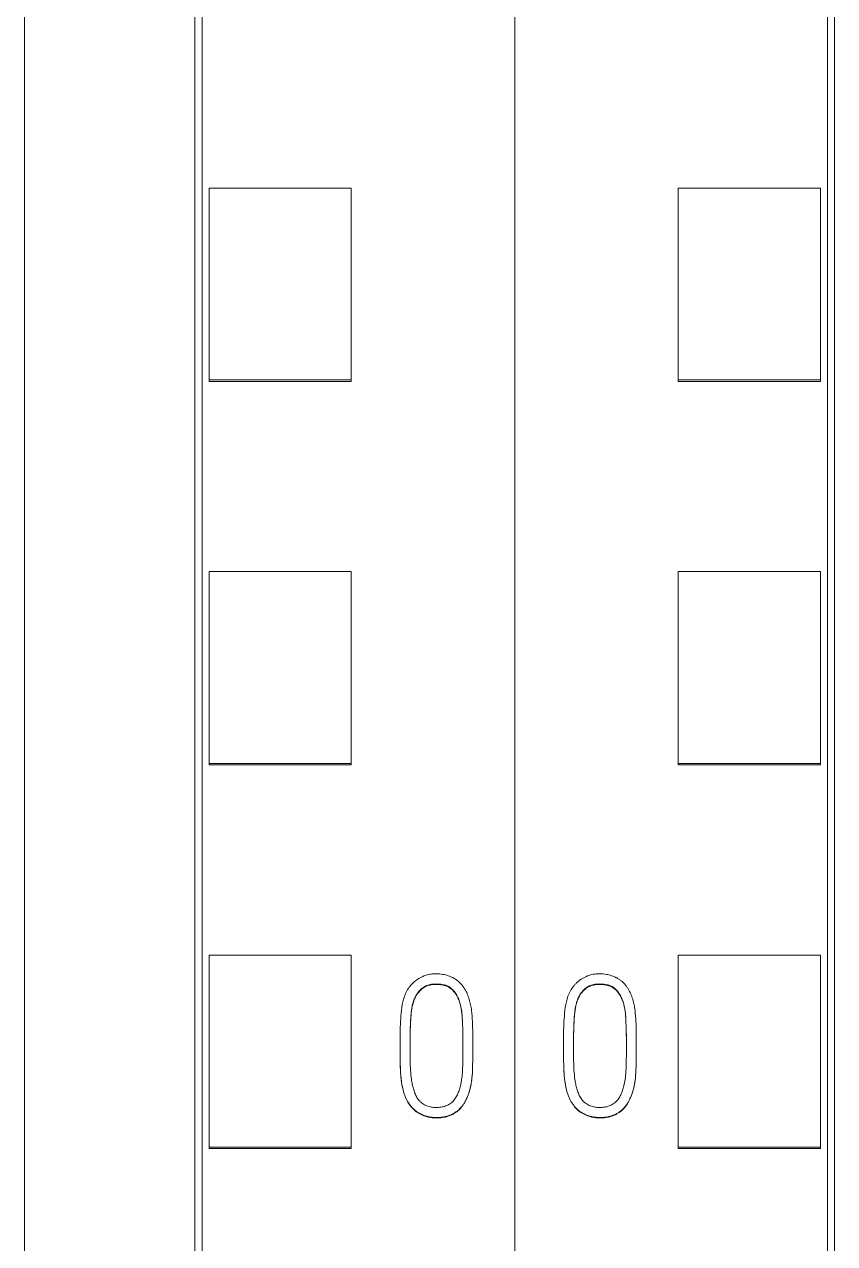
# Model space of a CAD drawing. Header units: millimetres. Extents: x 1359 to 3577, y 1336 to 3557.
# Drawn here: x 2778.27 to 2789.67, y 2979.56 to 2996.73 of the extents above; entities that cross this region are included whole.
import ezdxf

# ---------------------------------------------------------------- set-up
doc = ezdxf.new("R2010")
doc.units = ezdxf.units.MM
doc.layers.add('000-PI-Oprema', color=30, linetype='Continuous', lineweight=5)

msp = doc.modelspace()

# ---------------------------------------------------------------- linework, layer by layer
at = {"layer": '000-PI-Oprema', "color": 0, "linetype": 'ByBlock', "lineweight": 0}
for p, q in [((2785.171, 3041.237), (2785.171, 2927.819)), ((2785.171, 3041.237), (2785.171, 2927.819)), ((2780.771, 2930.141), (2780.771, 3038.956)), ((2789.571, 3038.956), (2789.571, 2930.141)), ((2780.871, 2991.727), (2780.871, 2994.429)), ((2780.871, 2994.429), (2782.871, 2994.429)), ((2782.871, 2991.727), (2782.871, 2994.429)), ((2787.471, 2991.727), (2787.471, 2994.429)), ((2789.471, 2994.429), (2787.471, 2994.429)), ((2789.471, 2991.727), (2789.471, 2994.429)), ((2780.871, 2991.727), (2782.871, 2991.727)), ((2780.871, 2991.706), (2780.871, 2991.727)), ((2780.871, 2991.706), (2782.871, 2991.706)), ((2782.871, 2991.706), (2782.871, 2991.727)), ((2787.471, 2991.706), (2787.471, 2991.727)), ((2789.471, 2991.727), (2787.471, 2991.727)), ((2789.471, 2991.706), (2787.471, 2991.706)), ((2789.471, 2991.706), (2789.471, 2991.727)), ((2780.871, 2986.325), (2780.871, 2989.027)), ((2780.871, 2989.027), (2782.871, 2989.027)), ((2782.871, 2986.325), (2782.871, 2989.027)), ((2787.471, 2986.325), (2787.471, 2989.027)), ((2789.471, 2989.027), (2787.471, 2989.027)), ((2789.471, 2986.325), (2789.471, 2989.027)), ((2780.871, 2986.306), (2780.871, 2986.325)), ((2780.871, 2986.325), (2782.871, 2986.325)), ((2780.871, 2986.306), (2782.871, 2986.306)), ((2782.871, 2986.306), (2782.871, 2986.325)), ((2787.471, 2986.306), (2787.471, 2986.325)), ((2789.471, 2986.325), (2787.471, 2986.325)), ((2789.471, 2986.306), (2787.471, 2986.306)), ((2789.471, 2986.306), (2789.471, 2986.325)), ((2780.871, 2980.924), (2780.871, 2983.625)), ((2780.871, 2983.625), (2782.871, 2983.625)), ((2782.871, 2980.924), (2782.871, 2983.625)), ((2787.471, 2980.924), (2787.471, 2983.625)), ((2789.471, 2983.625), (2787.471, 2983.625)), ((2789.471, 2980.924), (2789.471, 2983.625)), ((2783.557, 2982.364), (2783.557, 2982.358)), ((2784.58, 2982.316), (2784.58, 2982.322)), ((2785.857, 2982.364), (2785.857, 2982.358)), ((2786.88, 2982.316), (2786.88, 2982.322)), ((2780.871, 2980.906), (2780.871, 2980.924)), ((2780.871, 2980.924), (2782.871, 2980.924)), ((2780.871, 2980.906), (2782.871, 2980.906)), ((2782.871, 2980.906), (2782.871, 2980.924)), ((2787.471, 2980.906), (2787.471, 2980.924)), ((2789.471, 2980.924), (2787.471, 2980.924)), ((2789.471, 2980.906), (2787.471, 2980.906)), ((2789.471, 2980.906), (2789.471, 2980.924))]:
    msp.add_line(p, q, dxfattribs=at)
for points, knots in [([(2780.671, 2929.856), (2780.671, 2933.196), (2780.671, 2941.161), (2780.671, 2953.801), (2780.671, 2969.287), (2780.671, 2983.582), (2780.671, 2997.792), (2780.671, 3012.358), (2780.671, 3026.528), (2780.671, 3036.098), (2780.671, 3039.142)], [0, 0, 0, 0, 0.091483, 0.21812, 0.346206, 0.515858, 0.610111, 0.736264, 0.916066, 1, 1, 1, 1]), ([(2789.671, 3039.142), (2789.671, 3036.098), (2789.671, 3026.528), (2789.671, 3012.358), (2789.671, 2997.792), (2789.671, 2983.582), (2789.671, 2969.287), (2789.671, 2953.801), (2789.671, 2941.161), (2789.671, 2933.196), (2789.671, 2929.856)], [0, 0, 0, 0, 0.083934, 0.263736, 0.389889, 0.484142, 0.653794, 0.78188, 0.908517, 1, 1, 1, 1]), ([(2778.271, 3036.077), (2778.271, 3034.053), (2778.271, 3025.504), (2778.271, 3012.358), (2778.271, 2997.792), (2778.271, 2983.582), (2778.271, 2969.287), (2778.271, 2953.801), (2778.271, 2941.043), (2778.271, 2932.161), (2778.271, 2927.904), (2778.271, 2927.106)], [0, 0, 0, 0, 0.055935, 0.236292, 0.362833, 0.457376, 0.627551, 0.756032, 0.883059, 0.978086, 1, 1, 1, 1]), ([(2783.898, 2983.335), (2783.923, 2983.345), (2783.949, 2983.352), (2784.002, 2983.362), (2784.029, 2983.364), (2784.083, 2983.365), (2784.11, 2983.363), (2784.163, 2983.356), (2784.189, 2983.35), (2784.228, 2983.339), (2784.241, 2983.335), (2784.266, 2983.325), (2784.291, 2983.315), (2784.315, 2983.302), (2784.332, 2983.292), (2784.338, 2983.288), (2784.349, 2983.28), (2784.355, 2983.276), (2784.382, 2983.256), (2784.401, 2983.238), (2784.427, 2983.207), (2784.436, 2983.197), (2784.452, 2983.175), (2784.459, 2983.163), (2784.48, 2983.129), (2784.492, 2983.105), (2784.513, 2983.056), (2784.522, 2983.031), (2784.534, 2982.992), (2784.538, 2982.979), (2784.544, 2982.953), (2784.553, 2982.914), (2784.568, 2982.822), (2784.573, 2982.743), (2784.578, 2982.638), (2784.579, 2982.585), (2784.58, 2982.479), (2784.58, 2982.426), (2784.58, 2982.32), (2784.581, 2982.214), (2784.579, 2982.108), (2784.576, 2982.002), (2784.573, 2981.949), (2784.562, 2981.844), (2784.554, 2981.791), (2784.537, 2981.726), (2784.533, 2981.713), (2784.525, 2981.687), (2784.52, 2981.674), (2784.506, 2981.637), (2784.496, 2981.612), (2784.477, 2981.576), (2784.471, 2981.564), (2784.457, 2981.541), (2784.449, 2981.529), (2784.426, 2981.497), (2784.409, 2981.476), (2784.38, 2981.448), (2784.37, 2981.439), (2784.353, 2981.427), (2784.348, 2981.423), (2784.337, 2981.415), (2784.331, 2981.411), (2784.302, 2981.394), (2784.278, 2981.382), (2784.24, 2981.367), (2784.227, 2981.363), (2784.201, 2981.356), (2784.188, 2981.353), (2784.148, 2981.345), (2784.121, 2981.342), (2784.081, 2981.34), (2784.067, 2981.34), (2784.04, 2981.341), (2784.026, 2981.342), (2783.986, 2981.347), (2783.96, 2981.352), (2783.921, 2981.362), (2783.908, 2981.366), (2783.882, 2981.375), (2783.87, 2981.38), (2783.833, 2981.397), (2783.809, 2981.411), (2783.777, 2981.435), (2783.766, 2981.443), (2783.746, 2981.462), (2783.736, 2981.471), (2783.709, 2981.501), (2783.692, 2981.523), (2783.67, 2981.557), (2783.663, 2981.569), (2783.65, 2981.592), (2783.644, 2981.604), (2783.628, 2981.641), (2783.618, 2981.666), (2783.606, 2981.705), (2783.603, 2981.718), (2783.596, 2981.744), (2783.593, 2981.757), (2783.585, 2981.797), (2783.58, 2981.824), (2783.562, 2981.956), (2783.559, 2982.063), (2783.557, 2982.224), (2783.557, 2982.278), (2783.556, 2982.385), (2783.557, 2982.438), (2783.558, 2982.545), (2783.559, 2982.599), (2783.564, 2982.705), (2783.567, 2982.759), (2783.578, 2982.865), (2783.585, 2982.917), (2783.603, 2982.996), (2783.611, 2983.022), (2783.624, 2983.06), (2783.629, 2983.073), (2783.641, 2983.099), (2783.647, 2983.111), (2783.666, 2983.147), (2783.682, 2983.17), (2783.708, 2983.202), (2783.717, 2983.212), (2783.736, 2983.232), (2783.746, 2983.242), (2783.777, 2983.269), (2783.799, 2983.285), (2783.835, 2983.306), (2783.847, 2983.313), (2783.866, 2983.322), (2783.875, 2983.326), (2783.886, 2983.331), (2783.891, 2983.333), (2783.894, 2983.334), (2783.896, 2983.335), (2783.898, 2983.335)], [0, 0, 0, 0, 0.015625, 0.015625, 0.03125, 0.03125, 0.046875, 0.046875, 0.0625, 0.0625, 0.070312, 0.070312, 0.078125, 0.085937, 0.085937, 0.089844, 0.089844, 0.09375, 0.09375, 0.109375, 0.109375, 0.117187, 0.117187, 0.125, 0.125, 0.140625, 0.140625, 0.15625, 0.15625, 0.164062, 0.164062, 0.171875, 0.1875, 0.21875, 0.21875, 0.25, 0.25, 0.28125, 0.28125, 0.3125, 0.34375, 0.34375, 0.375, 0.375, 0.40625, 0.40625, 0.414062, 0.414062, 0.421875, 0.421875, 0.4375, 0.4375, 0.445312, 0.445312, 0.453125, 0.453125, 0.46875, 0.46875, 0.476562, 0.476562, 0.480469, 0.480469, 0.484375, 0.484375, 0.5, 0.5, 0.507812, 0.507812, 0.515625, 0.515625, 0.53125, 0.53125, 0.539062, 0.539062, 0.546875, 0.546875, 0.5625, 0.5625, 0.570312, 0.570312, 0.578125, 0.578125, 0.59375, 0.59375, 0.601562, 0.601562, 0.609375, 0.609375, 0.625, 0.625, 0.632812, 0.632812, 0.640625, 0.640625, 0.65625, 0.65625, 0.664062, 0.664062, 0.671875, 0.671875, 0.6875, 0.6875, 0.75, 0.75, 0.78125, 0.78125, 0.8125, 0.8125, 0.84375, 0.84375, 0.875, 0.875, 0.90625, 0.90625, 0.921875, 0.921875, 0.929687, 0.929687, 0.9375, 0.9375, 0.953125, 0.953125, 0.960937, 0.960937, 0.96875, 0.96875, 0.984375, 0.984375, 0.992187, 0.992187, 0.996094, 0.998047, 0.999023, 0.999023, 1, 1, 1, 1]), ([(2786.198, 2983.335), (2786.223, 2983.345), (2786.249, 2983.352), (2786.302, 2983.362), (2786.329, 2983.364), (2786.383, 2983.365), (2786.41, 2983.363), (2786.463, 2983.356), (2786.489, 2983.35), (2786.528, 2983.339), (2786.541, 2983.335), (2786.566, 2983.325), (2786.591, 2983.315), (2786.615, 2983.302), (2786.632, 2983.292), (2786.638, 2983.288), (2786.649, 2983.28), (2786.655, 2983.276), (2786.682, 2983.256), (2786.701, 2983.238), (2786.727, 2983.207), (2786.736, 2983.197), (2786.752, 2983.175), (2786.759, 2983.163), (2786.78, 2983.129), (2786.792, 2983.105), (2786.813, 2983.056), (2786.822, 2983.031), (2786.834, 2982.992), (2786.838, 2982.979), (2786.844, 2982.953), (2786.853, 2982.914), (2786.868, 2982.822), (2786.873, 2982.743), (2786.878, 2982.638), (2786.879, 2982.585), (2786.88, 2982.479), (2786.88, 2982.426), (2786.88, 2982.32), (2786.881, 2982.214), (2786.879, 2982.108), (2786.876, 2982.002), (2786.873, 2981.949), (2786.862, 2981.844), (2786.854, 2981.791), (2786.837, 2981.726), (2786.833, 2981.713), (2786.825, 2981.687), (2786.82, 2981.674), (2786.806, 2981.637), (2786.796, 2981.612), (2786.777, 2981.576), (2786.771, 2981.564), (2786.757, 2981.541), (2786.749, 2981.529), (2786.726, 2981.497), (2786.709, 2981.476), (2786.68, 2981.448), (2786.67, 2981.439), (2786.653, 2981.427), (2786.648, 2981.423), (2786.637, 2981.415), (2786.631, 2981.411), (2786.602, 2981.394), (2786.578, 2981.382), (2786.54, 2981.367), (2786.527, 2981.363), (2786.501, 2981.356), (2786.488, 2981.353), (2786.448, 2981.345), (2786.421, 2981.342), (2786.381, 2981.34), (2786.367, 2981.34), (2786.34, 2981.341), (2786.326, 2981.342), (2786.286, 2981.347), (2786.26, 2981.352), (2786.221, 2981.362), (2786.208, 2981.366), (2786.182, 2981.375), (2786.17, 2981.38), (2786.133, 2981.397), (2786.109, 2981.411), (2786.077, 2981.435), (2786.066, 2981.443), (2786.046, 2981.462), (2786.036, 2981.471), (2786.009, 2981.501), (2785.992, 2981.523), (2785.97, 2981.557), (2785.963, 2981.569), (2785.95, 2981.592), (2785.944, 2981.604), (2785.928, 2981.641), (2785.918, 2981.666), (2785.906, 2981.705), (2785.903, 2981.718), (2785.896, 2981.744), (2785.893, 2981.757), (2785.885, 2981.797), (2785.88, 2981.824), (2785.862, 2981.956), (2785.859, 2982.063), (2785.857, 2982.224), (2785.857, 2982.278), (2785.856, 2982.385), (2785.857, 2982.438), (2785.858, 2982.545), (2785.859, 2982.599), (2785.864, 2982.705), (2785.867, 2982.759), (2785.878, 2982.865), (2785.885, 2982.917), (2785.903, 2982.996), (2785.911, 2983.022), (2785.924, 2983.06), (2785.929, 2983.073), (2785.941, 2983.099), (2785.947, 2983.111), (2785.966, 2983.147), (2785.982, 2983.17), (2786.008, 2983.202), (2786.017, 2983.212), (2786.036, 2983.232), (2786.046, 2983.242), (2786.077, 2983.269), (2786.099, 2983.285), (2786.135, 2983.306), (2786.147, 2983.313), (2786.166, 2983.322), (2786.175, 2983.326), (2786.186, 2983.331), (2786.191, 2983.333), (2786.194, 2983.334), (2786.196, 2983.335), (2786.198, 2983.335)], [0, 0, 0, 0, 0.015625, 0.015625, 0.03125, 0.03125, 0.046875, 0.046875, 0.0625, 0.0625, 0.070313, 0.070313, 0.078125, 0.085938, 0.085938, 0.089844, 0.089844, 0.09375, 0.09375, 0.109375, 0.109375, 0.117188, 0.117188, 0.125, 0.125, 0.140625, 0.140625, 0.15625, 0.15625, 0.164063, 0.164063, 0.171875, 0.1875, 0.21875, 0.21875, 0.25, 0.25, 0.28125, 0.28125, 0.3125, 0.34375, 0.34375, 0.375, 0.375, 0.40625, 0.40625, 0.414063, 0.414063, 0.421875, 0.421875, 0.4375, 0.4375, 0.445313, 0.445313, 0.453125, 0.453125, 0.46875, 0.46875, 0.476563, 0.476563, 0.480469, 0.480469, 0.484375, 0.484375, 0.5, 0.5, 0.507813, 0.507813, 0.515625, 0.515625, 0.53125, 0.53125, 0.539063, 0.539063, 0.546875, 0.546875, 0.5625, 0.5625, 0.570313, 0.570313, 0.578125, 0.578125, 0.59375, 0.59375, 0.601563, 0.601563, 0.609375, 0.609375, 0.625, 0.625, 0.632813, 0.632813, 0.640625, 0.640625, 0.65625, 0.65625, 0.664063, 0.664063, 0.671875, 0.671875, 0.6875, 0.6875, 0.75, 0.75, 0.78125, 0.78125, 0.8125, 0.8125, 0.84375, 0.84375, 0.875, 0.875, 0.90625, 0.90625, 0.921875, 0.921875, 0.929688, 0.929688, 0.9375, 0.9375, 0.953125, 0.953125, 0.960938, 0.960938, 0.96875, 0.96875, 0.984375, 0.984375, 0.992188, 0.992188, 0.996094, 0.998047, 0.999023, 0.999023, 1, 1, 1, 1]), ([(2784.241, 2983.183), (2784.261, 2983.172), (2784.278, 2983.158), (2784.31, 2983.127), (2784.324, 2983.109), (2784.35, 2983.072), (2784.36, 2983.053), (2784.38, 2983.012), (2784.388, 2982.991), (2784.409, 2982.928), (2784.418, 2982.884), (2784.427, 2982.818), (2784.429, 2982.796), (2784.432, 2982.751), (2784.433, 2982.729), (2784.438, 2982.617), (2784.441, 2982.528), (2784.443, 2982.349), (2784.442, 2982.26), (2784.44, 2982.125), (2784.439, 2982.058), (2784.435, 2981.991), (2784.432, 2981.947), (2784.43, 2981.925), (2784.421, 2981.858), (2784.413, 2981.814), (2784.397, 2981.75), (2784.39, 2981.728), (2784.379, 2981.697), (2784.375, 2981.686), (2784.366, 2981.666), (2784.356, 2981.645), (2784.345, 2981.626), (2784.333, 2981.607), (2784.327, 2981.598), (2784.306, 2981.571), (2784.29, 2981.556), (2784.263, 2981.535), (2784.253, 2981.529), (2784.234, 2981.518), (2784.223, 2981.513), (2784.203, 2981.505), (2784.192, 2981.501), (2784.171, 2981.494), (2784.16, 2981.492), (2784.127, 2981.485), (2784.105, 2981.482), (2784.071, 2981.481), (2784.06, 2981.482), (2784.037, 2981.483), (2784.026, 2981.484), (2783.993, 2981.488), (2783.971, 2981.493), (2783.939, 2981.503), (2783.928, 2981.507), (2783.908, 2981.516), (2783.888, 2981.527), (2783.869, 2981.539), (2783.856, 2981.55), (2783.852, 2981.553), (2783.843, 2981.561), (2783.839, 2981.565), (2783.828, 2981.577), (2783.82, 2981.585), (2783.807, 2981.603), (2783.801, 2981.613), (2783.784, 2981.642), (2783.774, 2981.662), (2783.758, 2981.704), (2783.751, 2981.725), (2783.741, 2981.757), (2783.738, 2981.768), (2783.733, 2981.79), (2783.726, 2981.822), (2783.72, 2981.855), (2783.711, 2981.921), (2783.707, 2981.965), (2783.699, 2982.096), (2783.698, 2982.185), (2783.698, 2982.317), (2783.698, 2982.361), (2783.699, 2982.449), (2783.699, 2982.582), (2783.704, 2982.714), (2783.715, 2982.824), (2783.717, 2982.846), (2783.724, 2982.889), (2783.728, 2982.911), (2783.736, 2982.943), (2783.739, 2982.954), (2783.745, 2982.975), (2783.749, 2982.985), (2783.76, 2983.016), (2783.769, 2983.036), (2783.786, 2983.065), (2783.791, 2983.074), (2783.804, 2983.092), (2783.81, 2983.101), (2783.832, 2983.127), (2783.847, 2983.143), (2783.872, 2983.164), (2783.881, 2983.17), (2783.9, 2983.182), (2783.91, 2983.188), (2783.939, 2983.202), (2783.96, 2983.209), (2784.004, 2983.218), (2784.026, 2983.22), (2784.07, 2983.221), (2784.092, 2983.22), (2784.136, 2983.216), (2784.157, 2983.212), (2784.189, 2983.204), (2784.2, 2983.201), (2784.215, 2983.195), (2784.221, 2983.193), (2784.228, 2983.189), (2784.231, 2983.188), (2784.236, 2983.185), (2784.238, 2983.184), (2784.241, 2983.183)], [0, 0, 0, 0, 0.015625, 0.015625, 0.03125, 0.03125, 0.046875, 0.046875, 0.0625, 0.0625, 0.09375, 0.09375, 0.109375, 0.109375, 0.125, 0.125, 0.1875, 0.1875, 0.25, 0.25, 0.28125, 0.296875, 0.296875, 0.3125, 0.3125, 0.34375, 0.34375, 0.359375, 0.359375, 0.367187, 0.367187, 0.375, 0.382812, 0.382812, 0.390625, 0.390625, 0.40625, 0.40625, 0.414062, 0.414062, 0.421875, 0.421875, 0.429687, 0.429687, 0.4375, 0.4375, 0.453125, 0.453125, 0.460937, 0.460937, 0.46875, 0.46875, 0.484375, 0.484375, 0.492187, 0.492187, 0.5, 0.507812, 0.507812, 0.511719, 0.511719, 0.515625, 0.515625, 0.523437, 0.523437, 0.53125, 0.53125, 0.546875, 0.546875, 0.5625, 0.5625, 0.570312, 0.570312, 0.578125, 0.59375, 0.59375, 0.625, 0.625, 0.6875, 0.6875, 0.71875, 0.71875, 0.75, 0.8125, 0.8125, 0.828125, 0.828125, 0.84375, 0.84375, 0.851562, 0.851562, 0.859375, 0.859375, 0.875, 0.875, 0.882812, 0.882812, 0.890625, 0.890625, 0.90625, 0.90625, 0.914062, 0.914062, 0.921875, 0.921875, 0.9375, 0.9375, 0.953125, 0.953125, 0.96875, 0.96875, 0.984375, 0.984375, 0.992188, 0.992188, 0.996094, 0.996094, 0.998047, 0.998047, 1, 1, 1, 1]), ([(2784.241, 2983.176), (2784.221, 2983.187), (2784.2, 2983.195), (2784.168, 2983.203), (2784.157, 2983.206), (2784.135, 2983.209), (2784.123, 2983.211), (2784.09, 2983.214), (2784.068, 2983.215), (2784.023, 2983.214), (2784.001, 2983.211), (2783.968, 2983.204), (2783.957, 2983.201), (2783.936, 2983.194), (2783.926, 2983.19), (2783.906, 2983.18), (2783.896, 2983.174), (2783.877, 2983.161), (2783.868, 2983.154), (2783.851, 2983.14), (2783.843, 2983.132), (2783.828, 2983.116), (2783.82, 2983.107), (2783.799, 2983.08), (2783.787, 2983.062), (2783.771, 2983.032), (2783.766, 2983.022), (2783.757, 2983.002), (2783.753, 2982.991), (2783.742, 2982.959), (2783.736, 2982.938), (2783.721, 2982.873), (2783.716, 2982.829), (2783.707, 2982.74), (2783.705, 2982.696), (2783.701, 2982.606), (2783.7, 2982.562), (2783.699, 2982.473), (2783.699, 2982.428), (2783.698, 2982.345), (2783.698, 2982.307), (2783.698, 2982.268)], [0, 0, 0, 0, 0.050692, 0.050692, 0.076038, 0.076038, 0.101384, 0.101384, 0.152076, 0.152076, 0.202768, 0.202768, 0.228114, 0.228114, 0.25346, 0.25346, 0.278806, 0.278806, 0.304152, 0.304152, 0.329498, 0.329498, 0.354844, 0.354844, 0.405536, 0.405536, 0.430882, 0.430882, 0.456228, 0.456228, 0.506919, 0.506919, 0.608303, 0.608303, 0.709687, 0.709687, 0.811071, 0.811071, 0.912455, 0.912455, 1, 1, 1, 1]), ([(2784.442, 2982.364), (2784.442, 2982.39), (2784.442, 2982.416), (2784.441, 2982.53), (2784.438, 2982.618), (2784.432, 2982.751), (2784.429, 2982.795), (2784.417, 2982.882), (2784.408, 2982.924), (2784.391, 2982.977), (2784.387, 2982.987), (2784.379, 2983.008), (2784.374, 2983.018), (2784.36, 2983.048), (2784.349, 2983.067), (2784.33, 2983.095), (2784.323, 2983.104), (2784.309, 2983.121), (2784.294, 2983.137), (2784.277, 2983.152), (2784.264, 2983.162), (2784.26, 2983.165), (2784.25, 2983.171), (2784.246, 2983.174), (2784.241, 2983.176)], [0, 0, 0, 0, 0.088977, 0.088977, 0.392651, 0.392651, 0.544488, 0.544488, 0.696326, 0.696326, 0.734285, 0.734285, 0.772244, 0.772244, 0.848163, 0.848163, 0.886122, 0.886122, 0.924081, 0.962041, 0.962041, 0.98102, 0.98102, 1, 1, 1, 1]), ([(2786.541, 2983.183), (2786.561, 2983.172), (2786.578, 2983.158), (2786.61, 2983.127), (2786.624, 2983.109), (2786.65, 2983.072), (2786.66, 2983.053), (2786.68, 2983.012), (2786.688, 2982.991), (2786.709, 2982.928), (2786.718, 2982.884), (2786.727, 2982.818), (2786.729, 2982.796), (2786.732, 2982.751), (2786.733, 2982.729), (2786.738, 2982.617), (2786.741, 2982.528), (2786.743, 2982.349), (2786.742, 2982.26), (2786.74, 2982.125), (2786.739, 2982.058), (2786.735, 2981.991), (2786.732, 2981.947), (2786.73, 2981.925), (2786.721, 2981.858), (2786.713, 2981.814), (2786.697, 2981.75), (2786.69, 2981.728), (2786.679, 2981.697), (2786.675, 2981.686), (2786.666, 2981.666), (2786.656, 2981.645), (2786.645, 2981.626), (2786.633, 2981.607), (2786.627, 2981.598), (2786.606, 2981.571), (2786.59, 2981.556), (2786.563, 2981.535), (2786.553, 2981.529), (2786.534, 2981.518), (2786.523, 2981.513), (2786.503, 2981.505), (2786.492, 2981.501), (2786.471, 2981.494), (2786.46, 2981.492), (2786.427, 2981.485), (2786.405, 2981.482), (2786.371, 2981.481), (2786.36, 2981.482), (2786.337, 2981.483), (2786.326, 2981.484), (2786.293, 2981.488), (2786.271, 2981.493), (2786.239, 2981.503), (2786.228, 2981.507), (2786.208, 2981.516), (2786.188, 2981.527), (2786.169, 2981.539), (2786.156, 2981.55), (2786.152, 2981.553), (2786.143, 2981.561), (2786.139, 2981.565), (2786.128, 2981.577), (2786.12, 2981.585), (2786.107, 2981.603), (2786.101, 2981.613), (2786.084, 2981.642), (2786.074, 2981.662), (2786.058, 2981.704), (2786.051, 2981.725), (2786.041, 2981.757), (2786.038, 2981.768), (2786.033, 2981.79), (2786.026, 2981.822), (2786.02, 2981.855), (2786.011, 2981.921), (2786.007, 2981.965), (2785.999, 2982.096), (2785.998, 2982.185), (2785.998, 2982.317), (2785.998, 2982.361), (2785.999, 2982.449), (2785.999, 2982.582), (2786.004, 2982.714), (2786.015, 2982.824), (2786.017, 2982.846), (2786.024, 2982.889), (2786.028, 2982.911), (2786.036, 2982.943), (2786.039, 2982.954), (2786.045, 2982.975), (2786.049, 2982.985), (2786.06, 2983.016), (2786.069, 2983.036), (2786.086, 2983.065), (2786.091, 2983.074), (2786.104, 2983.092), (2786.11, 2983.101), (2786.132, 2983.127), (2786.147, 2983.143), (2786.172, 2983.164), (2786.181, 2983.17), (2786.2, 2983.182), (2786.21, 2983.188), (2786.239, 2983.202), (2786.26, 2983.209), (2786.304, 2983.218), (2786.326, 2983.22), (2786.37, 2983.221), (2786.392, 2983.22), (2786.436, 2983.216), (2786.457, 2983.212), (2786.489, 2983.204), (2786.5, 2983.201), (2786.515, 2983.195), (2786.521, 2983.193), (2786.528, 2983.189), (2786.531, 2983.188), (2786.536, 2983.185), (2786.538, 2983.184), (2786.541, 2983.183)], [0, 0, 0, 0, 0.015625, 0.015625, 0.03125, 0.03125, 0.046875, 0.046875, 0.0625, 0.0625, 0.09375, 0.09375, 0.109375, 0.109375, 0.125, 0.125, 0.1875, 0.1875, 0.25, 0.25, 0.28125, 0.296875, 0.296875, 0.3125, 0.3125, 0.34375, 0.34375, 0.359375, 0.359375, 0.367188, 0.367188, 0.375, 0.382813, 0.382813, 0.390625, 0.390625, 0.40625, 0.40625, 0.414063, 0.414063, 0.421875, 0.421875, 0.429688, 0.429688, 0.4375, 0.4375, 0.453125, 0.453125, 0.460938, 0.460938, 0.46875, 0.46875, 0.484375, 0.484375, 0.492188, 0.492188, 0.5, 0.507813, 0.507813, 0.511719, 0.511719, 0.515625, 0.515625, 0.523438, 0.523438, 0.53125, 0.53125, 0.546875, 0.546875, 0.5625, 0.5625, 0.570313, 0.570313, 0.578125, 0.59375, 0.59375, 0.625, 0.625, 0.6875, 0.6875, 0.71875, 0.71875, 0.75, 0.8125, 0.8125, 0.828125, 0.828125, 0.84375, 0.84375, 0.851563, 0.851563, 0.859375, 0.859375, 0.875, 0.875, 0.882813, 0.882813, 0.890625, 0.890625, 0.90625, 0.90625, 0.914063, 0.914063, 0.921875, 0.921875, 0.9375, 0.9375, 0.953125, 0.953125, 0.96875, 0.96875, 0.984375, 0.984375, 0.992187, 0.992187, 0.996094, 0.996094, 0.998047, 0.998047, 1, 1, 1, 1]), ([(2786.541, 2983.176), (2786.521, 2983.187), (2786.5, 2983.195), (2786.468, 2983.203), (2786.457, 2983.206), (2786.435, 2983.209), (2786.423, 2983.211), (2786.39, 2983.214), (2786.368, 2983.215), (2786.323, 2983.214), (2786.301, 2983.211), (2786.268, 2983.204), (2786.257, 2983.201), (2786.236, 2983.194), (2786.226, 2983.19), (2786.206, 2983.18), (2786.196, 2983.174), (2786.177, 2983.161), (2786.168, 2983.154), (2786.151, 2983.14), (2786.143, 2983.132), (2786.128, 2983.116), (2786.12, 2983.107), (2786.099, 2983.08), (2786.087, 2983.062), (2786.071, 2983.032), (2786.066, 2983.022), (2786.057, 2983.002), (2786.053, 2982.991), (2786.042, 2982.959), (2786.036, 2982.938), (2786.021, 2982.873), (2786.016, 2982.829), (2786.007, 2982.74), (2786.005, 2982.696), (2786.001, 2982.606), (2786, 2982.562), (2785.999, 2982.473), (2785.999, 2982.428), (2785.998, 2982.345), (2785.998, 2982.307), (2785.998, 2982.268)], [0, 0, 0, 0, 0.050692, 0.050692, 0.076038, 0.076038, 0.101384, 0.101384, 0.152076, 0.152076, 0.202768, 0.202768, 0.228114, 0.228114, 0.25346, 0.25346, 0.278806, 0.278806, 0.304152, 0.304152, 0.329498, 0.329498, 0.354844, 0.354844, 0.405536, 0.405536, 0.430882, 0.430882, 0.456228, 0.456228, 0.506919, 0.506919, 0.608303, 0.608303, 0.709687, 0.709687, 0.811071, 0.811071, 0.912455, 0.912455, 1, 1, 1, 1]), ([(2786.742, 2982.364), (2786.742, 2982.39), (2786.742, 2982.416), (2786.741, 2982.53), (2786.738, 2982.618), (2786.732, 2982.751), (2786.729, 2982.795), (2786.717, 2982.882), (2786.708, 2982.924), (2786.691, 2982.977), (2786.687, 2982.987), (2786.679, 2983.008), (2786.674, 2983.018), (2786.66, 2983.048), (2786.649, 2983.067), (2786.63, 2983.095), (2786.623, 2983.104), (2786.609, 2983.121), (2786.594, 2983.137), (2786.577, 2983.152), (2786.564, 2983.162), (2786.56, 2983.165), (2786.55, 2983.171), (2786.546, 2983.174), (2786.541, 2983.176)], [0, 0, 0, 0, 0.088977, 0.088977, 0.392651, 0.392651, 0.544488, 0.544488, 0.696326, 0.696326, 0.734285, 0.734285, 0.772244, 0.772244, 0.848163, 0.848163, 0.886122, 0.886122, 0.924081, 0.962041, 0.962041, 0.98102, 0.98102, 1, 1, 1, 1]), ([(2783.557, 2982.358), (2783.557, 2982.294), (2783.557, 2982.23), (2783.559, 2982.113), (2783.56, 2982.059), (2783.564, 2981.979), (2783.565, 2981.952), (2783.57, 2981.898), (2783.573, 2981.871), (2783.584, 2981.791), (2783.594, 2981.738), (2783.614, 2981.674), (2783.618, 2981.661), (2783.628, 2981.636), (2783.633, 2981.623), (2783.65, 2981.587), (2783.662, 2981.563), (2783.684, 2981.529), (2783.692, 2981.518), (2783.708, 2981.497), (2783.716, 2981.486), (2783.744, 2981.456), (2783.763, 2981.438), (2783.796, 2981.414), (2783.807, 2981.407), (2783.831, 2981.393), (2783.843, 2981.387), (2783.879, 2981.369), (2783.905, 2981.36), (2783.944, 2981.349), (2783.957, 2981.346), (2783.984, 2981.341), (2783.997, 2981.339), (2784.037, 2981.335), (2784.064, 2981.334), (2784.105, 2981.335), (2784.118, 2981.336), (2784.145, 2981.339), (2784.158, 2981.341), (2784.198, 2981.348), (2784.224, 2981.355), (2784.262, 2981.369), (2784.274, 2981.375), (2784.299, 2981.386), (2784.311, 2981.393), (2784.345, 2981.414), (2784.367, 2981.43), (2784.406, 2981.467), (2784.424, 2981.488), (2784.448, 2981.521), (2784.455, 2981.532), (2784.469, 2981.555), (2784.476, 2981.567), (2784.494, 2981.603), (2784.505, 2981.628), (2784.524, 2981.678), (2784.532, 2981.703), (2784.546, 2981.756), (2784.552, 2981.782), (2784.561, 2981.835), (2784.572, 2981.915), (2784.576, 2981.995), (2784.579, 2982.101), (2784.58, 2982.191), (2784.58, 2982.28), (2784.58, 2982.316)], [0, 0, 0, 0, 0.074801, 0.074801, 0.137845, 0.137845, 0.169367, 0.169367, 0.200889, 0.200889, 0.263933, 0.263933, 0.279694, 0.279694, 0.295455, 0.295455, 0.326976, 0.326976, 0.342737, 0.342737, 0.358498, 0.358498, 0.39002, 0.39002, 0.405781, 0.405781, 0.421542, 0.421542, 0.453064, 0.453064, 0.468825, 0.468825, 0.484586, 0.484586, 0.516108, 0.516108, 0.531869, 0.531869, 0.54763, 0.54763, 0.579151, 0.579151, 0.594912, 0.594912, 0.610673, 0.610673, 0.642195, 0.642195, 0.673717, 0.673717, 0.689478, 0.689478, 0.705239, 0.705239, 0.736761, 0.736761, 0.768283, 0.768283, 0.799805, 0.799805, 0.831326, 0.89437, 0.89437, 0.957414, 1, 1, 1, 1]), ([(2785.857, 2982.358), (2785.857, 2982.294), (2785.857, 2982.23), (2785.859, 2982.113), (2785.86, 2982.059), (2785.864, 2981.979), (2785.865, 2981.952), (2785.87, 2981.898), (2785.873, 2981.871), (2785.884, 2981.791), (2785.894, 2981.738), (2785.914, 2981.674), (2785.918, 2981.661), (2785.928, 2981.636), (2785.933, 2981.623), (2785.95, 2981.587), (2785.962, 2981.563), (2785.984, 2981.529), (2785.992, 2981.518), (2786.008, 2981.497), (2786.016, 2981.486), (2786.044, 2981.456), (2786.063, 2981.438), (2786.096, 2981.414), (2786.107, 2981.407), (2786.131, 2981.393), (2786.143, 2981.387), (2786.179, 2981.369), (2786.205, 2981.36), (2786.244, 2981.349), (2786.257, 2981.346), (2786.284, 2981.341), (2786.297, 2981.339), (2786.337, 2981.335), (2786.364, 2981.334), (2786.405, 2981.335), (2786.418, 2981.336), (2786.445, 2981.339), (2786.458, 2981.341), (2786.498, 2981.348), (2786.524, 2981.355), (2786.562, 2981.369), (2786.574, 2981.375), (2786.599, 2981.386), (2786.611, 2981.393), (2786.645, 2981.414), (2786.667, 2981.43), (2786.706, 2981.467), (2786.724, 2981.488), (2786.748, 2981.521), (2786.755, 2981.532), (2786.769, 2981.555), (2786.776, 2981.567), (2786.794, 2981.603), (2786.805, 2981.628), (2786.824, 2981.678), (2786.832, 2981.703), (2786.846, 2981.756), (2786.852, 2981.782), (2786.861, 2981.835), (2786.872, 2981.915), (2786.876, 2981.995), (2786.879, 2982.101), (2786.88, 2982.191), (2786.88, 2982.28), (2786.88, 2982.316)], [0, 0, 0, 0, 0.074801, 0.074801, 0.137845, 0.137845, 0.169367, 0.169367, 0.200889, 0.200889, 0.263933, 0.263933, 0.279694, 0.279694, 0.295455, 0.295455, 0.326976, 0.326976, 0.342737, 0.342737, 0.358498, 0.358498, 0.39002, 0.39002, 0.405781, 0.405781, 0.421542, 0.421542, 0.453064, 0.453064, 0.468825, 0.468825, 0.484586, 0.484586, 0.516108, 0.516108, 0.531869, 0.531869, 0.54763, 0.54763, 0.579151, 0.579151, 0.594912, 0.594912, 0.610673, 0.610673, 0.642195, 0.642195, 0.673717, 0.673717, 0.689478, 0.689478, 0.705239, 0.705239, 0.736761, 0.736761, 0.768283, 0.768283, 0.799805, 0.799805, 0.831326, 0.89437, 0.89437, 0.957414, 1, 1, 1, 1])]:
    msp.add_open_spline(points, degree=3, knots=knots, dxfattribs=at)

doc.saveas('drawing.dxf')
